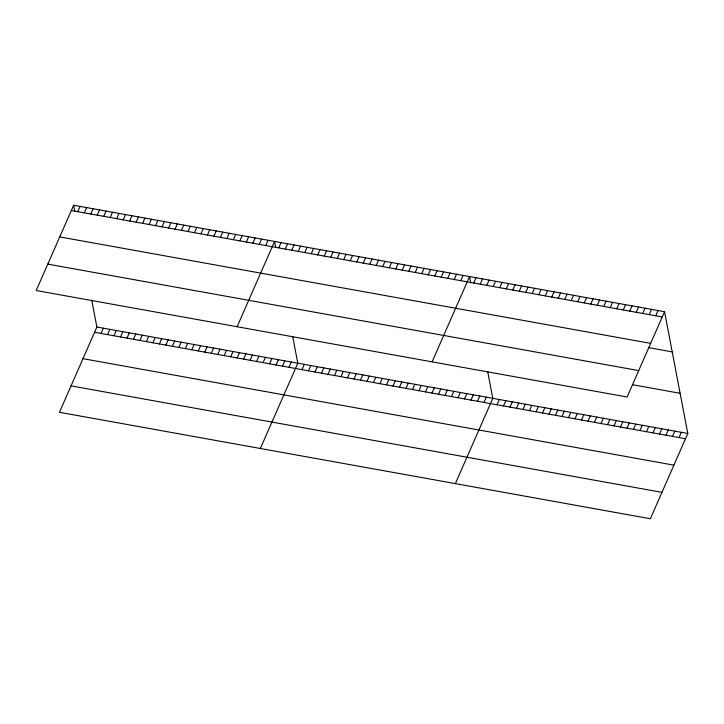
<?xml version="1.0" encoding="UTF-8"?>
<svg xmlns="http://www.w3.org/2000/svg" width="724" height="724" viewBox="0 0 724 724"><rect width="100%" height="100%" fill="white"/><g stroke="black" fill="none" stroke-linecap="round" stroke-linejoin="round"><path stroke-width="1.09" d="M73.64 205.245L36.2 290.523L627.12 396.996L664.551 311.709L73.64 205.245L74.825 211.489M77.803 211.67L80.12 206.412M84.292 212.838L86.599 207.58M90.772 214.005L93.079 208.747M97.251 215.173L99.559 209.915M103.731 216.34L106.039 211.082M110.211 217.508L112.519 212.25M116.691 218.675L118.998 213.417M123.171 219.843L125.487 214.585M129.659 221.01L131.967 215.752M136.139 222.178L138.447 216.919M91.767 300.216L96.88 327.004L59.449 412.291L650.36 518.755L687.8 433.477L664.551 311.709M142.619 223.345L144.927 218.087M101.052 333.438L103.369 328.171M149.099 224.512L151.407 219.254M107.541 334.606L109.849 329.339M155.579 225.68L157.886 220.422M114.021 335.773L116.329 330.506M162.058 226.847L164.366 221.589M120.501 336.941L122.808 331.673M168.538 228.015L170.855 222.757M126.981 338.108L129.288 332.841M175.018 229.182L177.335 223.924M133.46 339.275L135.768 334.008M181.507 230.35L183.815 225.092M139.94 340.443L142.248 335.185M187.987 231.526L190.294 226.259M146.42 341.61L148.737 336.352M194.466 232.694L196.774 227.427M152.909 342.778L155.217 337.52M200.946 233.861L203.254 228.594M159.389 343.945L161.696 338.687M207.426 235.029L209.734 229.761M165.868 345.113L168.176 339.855M213.906 236.196L216.214 230.929M172.348 346.28L174.656 341.022M220.386 237.363L222.702 232.096M178.828 347.448L181.136 342.19M226.874 238.531L229.182 233.264M185.308 348.615L187.616 343.357M233.354 239.698L235.662 234.431M191.788 349.783L194.095 344.524M239.834 240.866L242.142 235.599M198.267 350.95L200.584 345.692M246.314 242.033L248.622 236.775M204.756 352.117L207.064 346.859M252.794 243.201L255.101 237.943M211.236 353.285L213.544 348.027M259.273 244.368L261.581 239.11M217.716 354.452L220.024 349.194M265.753 245.536L268.07 240.278M224.196 355.62L226.503 350.362M237.11 326.723L274.55 241.445L275.744 247.689M230.675 356.787L232.983 351.529M278.74 247.87L281.048 242.612M237.155 357.955L239.463 352.697M285.238 249.047L287.546 243.78M243.635 359.122L245.952 353.864M291.736 250.214L294.044 244.956M250.124 360.29L252.432 355.031M298.234 251.391L300.551 246.124M256.604 361.457L258.911 356.199M304.741 252.558L307.048 247.3M263.084 362.624L265.391 357.366M311.239 253.726L313.546 248.468M269.563 363.801L271.871 358.534M317.736 254.902L320.044 249.644M276.043 364.968L278.351 359.701M324.234 256.07L326.551 250.812M282.523 366.136L284.831 360.869M330.741 257.246L333.049 251.979M289.003 367.303L291.31 362.036M337.239 258.414L339.547 253.156M260.359 448.491L297.799 363.204L292.677 336.416M343.737 259.59L346.045 254.323M301.989 369.638L304.297 364.38M350.235 260.758L352.552 255.5M308.487 370.806L310.795 365.548M356.742 261.925L359.05 256.667M314.985 371.982L317.293 366.724M363.24 263.102L365.548 257.834M321.483 373.15L323.8 367.892M369.738 264.269L372.046 259.011M327.99 374.326L330.298 369.059M376.236 265.446L378.543 260.178M334.488 375.494L336.796 370.236M382.743 266.613L385.05 261.355M340.986 376.67L343.294 371.403M389.241 267.78L391.548 262.522M347.484 377.838L349.801 372.579M395.738 268.957L398.046 263.699M353.991 379.005L356.298 373.747M402.236 270.124L404.544 264.866M360.489 380.181L362.796 374.914M408.743 271.301L411.051 266.034M366.987 381.349L369.294 376.091M415.241 272.468L417.549 267.21M373.484 382.525L375.792 377.258M421.739 273.636L424.047 268.378M379.991 383.693L382.299 378.435M428.237 274.812L430.545 269.554M386.489 384.86L388.797 379.602M434.735 275.98L437.052 270.722M392.987 386.037L395.295 380.779M441.242 277.156L443.55 271.889M399.485 387.204L401.793 381.946M447.74 278.324L450.047 273.066M405.992 388.381L408.3 383.114M454.238 279.5L456.545 274.233M412.49 389.548L414.798 384.29M460.736 280.668L463.052 275.41M418.988 390.716L421.296 385.458M432.11 361.855L469.55 276.577L470.745 282.831M425.486 391.892L427.793 386.634M473.74 283.012L476.048 277.744M431.984 393.06L434.3 387.802M480.238 284.179L482.546 278.921M438.491 394.236L440.798 388.969M486.736 285.356L489.053 280.088M444.988 395.404L447.296 390.146M493.243 286.523L495.551 281.265M451.486 396.58L453.794 391.313M499.741 287.69L502.049 282.432M457.984 397.748L460.301 392.489M506.239 288.867L508.547 283.609M464.491 398.915L466.799 393.657M512.737 290.034L515.054 284.776M470.989 400.091L473.297 394.824M519.244 291.211L521.551 285.944M477.487 401.259L479.795 396.001M525.742 292.378L528.049 287.12M483.985 402.435L486.302 397.168M532.24 293.546L534.547 288.288M455.36 483.623L492.8 398.345L487.686 371.557M538.737 294.722L541.045 289.464M496.99 404.77L499.298 399.512M545.244 295.89L547.552 290.632M503.488 405.947L505.795 400.689M551.742 297.066L554.05 291.799M509.986 407.114L512.302 401.856M558.24 298.234L560.548 292.976M516.493 408.291L518.8 403.024M564.738 299.41L567.046 294.143M522.99 409.458L525.298 404.2M571.245 300.578L573.553 295.32M529.488 410.635L531.796 405.368M577.743 301.745L580.051 296.487M535.986 411.802L538.294 406.544M584.241 302.922L586.549 297.654M542.493 412.97L544.801 407.712M590.739 304.089L593.046 298.831M548.991 414.146L551.299 408.879M597.237 305.266L599.553 299.998M555.489 415.314L557.797 410.056M603.744 306.433L606.051 301.175M561.987 416.49L564.295 411.223M610.241 307.6L612.549 302.342M568.494 417.658L570.802 412.399M616.739 308.777L619.047 303.519M574.992 418.825L577.299 413.567M623.237 309.944L625.554 304.686M581.49 420.001L583.797 414.743M629.744 311.121L632.052 305.854M587.988 421.169L590.295 415.911M636.242 312.288L638.55 307.03M594.485 422.345L596.802 417.078M642.74 313.465L645.048 308.198M600.992 423.513L603.3 418.255M649.238 314.632L651.555 309.374M607.49 424.68L609.798 419.422M655.745 315.8L658.053 310.542M613.988 425.857L616.296 420.599M620.486 427.024L622.803 421.766M626.993 428.201L629.301 422.934M633.491 429.368L635.799 424.11M639.989 430.545L642.297 425.278M646.487 431.712L648.804 426.454M652.994 432.88L655.301 427.622M659.492 434.056L661.799 428.789M665.99 435.224L668.297 429.966M672.487 436.4L674.804 431.133M678.994 437.567L681.302 432.309M71.323 210.503L662.243 316.976M59.739 236.911L650.65 343.384M648.387 347.601L672.225 351.891M47.793 264.115L638.704 370.588M632.459 384.706L680.126 393.295M96.88 327.004L687.8 433.477M94.573 332.271L685.492 438.735M82.979 358.67L673.899 465.143M71.043 385.883L661.953 492.356"/></g></svg>
